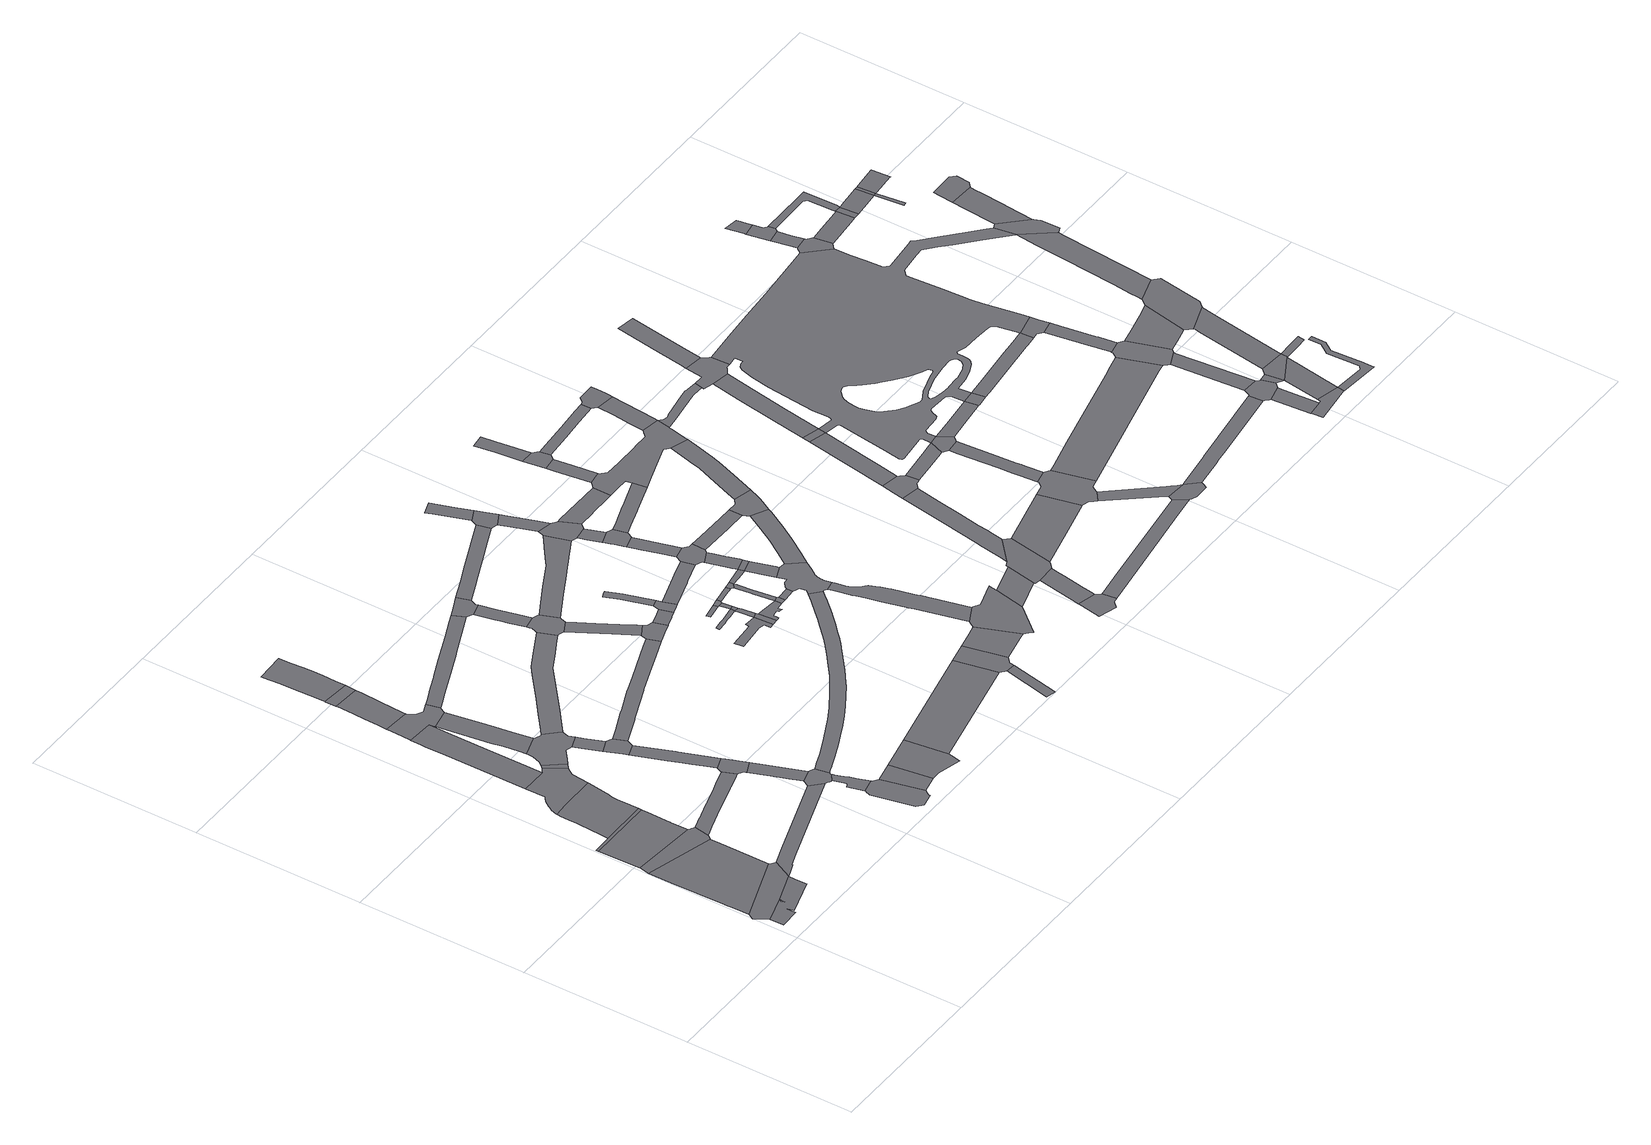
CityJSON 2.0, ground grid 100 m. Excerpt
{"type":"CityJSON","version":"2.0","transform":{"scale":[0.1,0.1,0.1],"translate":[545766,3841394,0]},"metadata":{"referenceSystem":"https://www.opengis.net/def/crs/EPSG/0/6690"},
"CityObjects":{
"road1":{"type":"Road","geometry":[{"type":"MultiSurface","lod":"1","boundaries":[[[0,1,2,3,4,5,6,7,8,9,10],[11,12,13,14,15,10]]]}]},
"road2":{"type":"Road","geometry":[{"type":"MultiSurface","lod":"1","boundaries":[[[16,17,18,19,20,0,10,9,21]]]}]},
"road3":{"type":"Road","attributes":{"function":"2"},"geometry":[{"type":"MultiSurface","lod":"1","boundaries":[[[22,23,24,25,26,27,28,29,18,17,30,31,32]]]}]},
"road4":{"type":"Road","geometry":[{"type":"MultiSurface","lod":"1","boundaries":[[[33,22,32,34,35,36,37,38,39,40]]]}]},
"road5":{"type":"Road","geometry":[{"type":"MultiSurface","lod":"1","boundaries":[[[41,33,40,42,43,44,45,46,47,48]]]}]},
"road6":{"type":"Road","attributes":{"function":"2"},"geometry":[{"type":"MultiSurface","lod":"1","boundaries":[[[49,50,51,41,48]]]}]},
"road7":{"type":"Road","attributes":{"RoadStructureAttribute.sectionType":"1"},"geometry":[{"type":"MultiSurface","lod":"1","boundaries":[[[52,53,54,55,56,57,58,50,49,59,60,61,62,63,64]]]}]},
"road8":{"type":"Road","geometry":[{"type":"MultiSurface","lod":"1","boundaries":[[[65,66,67,68,69,70,71,72,73,74,75,76,77,78,53,52,64,79,80,81]]]}]},
"road9":{"type":"Road","attributes":{"RoadStructureAttribute.sectionType":"1"},"geometry":[{"type":"MultiSurface","lod":"1","boundaries":[[[82,83,21,9,84,85,86,87,88,89,90]]]}]},
"road10":{"type":"Road","attributes":{"function":"2","RoadStructureAttribute.sectionType":"7"},"geometry":[{"type":"MultiSurface","lod":"1","boundaries":[[[91,92,93,94,95,68,67,96,97,98,99,100]]]}]},
"road11":{"type":"Road","attributes":{"RoadStructureAttribute.sectionType":"1"},"geometry":[{"type":"MultiSurface","lod":"1","boundaries":[[[101,102,103,104,105,106,107,108,109,110,111,112,37,36,113,114,115,116,117,118,119,120,121,122]]]}]},
"road12":{"type":"Road","attributes":{"RoadStructureAttribute.sectionType":"1"},"geometry":[{"type":"MultiSurface","lod":"1","boundaries":[[[123,65,81,124]]]}]},
"road13":{"type":"Road","geometry":[{"type":"MultiSurface","lod":"1","boundaries":[[[125,126,127,128,129,130,131,132,133,123,124,134,135,136,137,138,139,140,141,142,143]]]}]},
"road14":{"type":"Road","geometry":[{"type":"MultiSurface","lod":"1","boundaries":[[[144,145,146,91,100,147,148,149,150,151,152,153,154,155,156,157]]]}]},
"road15":{"type":"Road","attributes":{"RoadStructureAttribute.sectionType":"1"},"geometry":[{"type":"MultiSurface","lod":"1","boundaries":[[[158,159,160,149,148,161,162,163,164,128,127]]]}]},
"road16":{"type":"Road","geometry":[{"type":"MultiSurface","lod":"1","boundaries":[[[165,166,167,168,169,170,144,157,171,172,173,174]]]}]},
"road17":{"type":"Road","geometry":[{"type":"MultiSurface","lod":"1","boundaries":[[[175,176,165,174,177]]]}]},
"road18":{"type":"Road","attributes":{"RoadStructureAttribute.sectionType":"1"},"geometry":[{"type":"MultiSurface","lod":"1","boundaries":[[[178,137,136,179,180,181]]]}]},
"road19":{"type":"Road","geometry":[{"type":"MultiSurface","lod":"1","boundaries":[[[181,180,182,183,184,185,186]]]}]},
"road20":{"type":"Road","attributes":{"RoadStructureAttribute.sectionType":"1"},"geometry":[{"type":"MultiSurface","lod":"1","boundaries":[[[187,188,189,184,183,190,191,192,193,194,195,196]]]}]},
"road21":{"type":"Road","geometry":[{"type":"MultiSurface","lod":"1","boundaries":[[[197,196,195,198,101,122,199,200,201,202]]]}]},
"road22":{"type":"Road","attributes":{"function":"2","RoadStructureAttribute.sectionType":"7"},"geometry":[{"type":"MultiSurface","lod":"1","boundaries":[[[203,204,205,206,207,208,209,210,211,212,213,214,175,177]]]}]},
"road23":{"type":"Road","attributes":{"RoadStructureAttribute.sectionType":"1"},"geometry":[{"type":"MultiSurface","lod":"1","boundaries":[[[215,216,217,202,201,218,219,220,221]]]}]},
"road24":{"type":"Road","geometry":[{"type":"MultiSurface","lod":"1","boundaries":[[[221,220,222,82,90,223,224,225,226,227,228,229,230,231,232]]]}]},
"road25":{"type":"Road","geometry":[{"type":"MultiSurface","lod":"1","boundaries":[[[233,234,235,236,237,238,239,240,241,242,243,244,245,246,247]]]}]},
"road26":{"type":"Road","attributes":{"RoadStructureAttribute.sectionType":"1"},"geometry":[{"type":"MultiSurface","lod":"1","boundaries":[[[248,249,250,251,252,253,254,255,256,228,227,257,258,259,260,261,262,263,264,265,266,236,235]]]}]},
"road27":{"type":"Road","attributes":{"RoadStructureAttribute.sectionType":"1"},"geometry":[{"type":"MultiSurface","lod":"1","boundaries":[[[267,247,246,268]]]}]},
"road28":{"type":"Road","geometry":[{"type":"MultiSurface","lod":"1","boundaries":[[[269,267,268,270,271,272,273,274]]]}]},
"road29":{"type":"Road","attributes":{"RoadStructureAttribute.sectionType":"1"},"geometry":[{"type":"MultiSurface","lod":"1","boundaries":[[[275,276,277,278,279,280,281,282,143,142,283,284,285,286,287,288]]]}]},
"road30":{"type":"Road","attributes":{"RoadStructureAttribute.sectionType":"1"},"geometry":[{"type":"MultiSurface","lod":"1","boundaries":[[[289,290,291,292,293,294,295,296,297,298,299,152,151,300,301,302,303,304,305,306,307,308]]]}]},
"road31":{"type":"Road","attributes":{"RoadStructureAttribute.sectionType":"1"},"geometry":[{"type":"MultiSurface","lod":"1","boundaries":[[[309,310,311,312,313,314,315,316,317,318,186,185,319,320,321,322,323,324,325,326]]]}]},
"road32":{"type":"Road","attributes":{"RoadStructureAttribute.sectionType":"1"},"geometry":[{"type":"MultiSurface","lod":"1","boundaries":[[[327,328,329,330,331,332,333,334,335,336,337,338,339,340,341,342,343,344,345,346,347,348,349,350,351,352,232,231,353,354,355,356,357,358,359,360,361,362,363,364,365,366,367,368,369,370,371,372,373,374,375,376,377,378,379,380,381,382,383,384,385,386]]]}]},
"road33":{"type":"Road","attributes":{"RoadStructureAttribute.sectionType":"1"},"geometry":[{"type":"MultiSurface","lod":"1","boundaries":[[[387,388,389,269,274,390]]]}]},
"road34":{"type":"Road","geometry":[{"type":"MultiSurface","lod":"1","boundaries":[[[391,392,393,394,395,396,275,288,397,398,399,400,401,402,403]]]}]},
"road35":{"type":"Road","geometry":[{"type":"MultiSurface","lod":"1","boundaries":[[[404,405,289,308,406,407,408,409,410]]]}]},
"road36":{"type":"Road","attributes":{"RoadStructureAttribute.sectionType":"1"},"geometry":[{"type":"MultiSurface","lod":"1","boundaries":[[[411,412,407,406,413,414,415,393,392]]]}]},
"road37":{"type":"Road","attributes":{"RoadStructureAttribute.sectionType":"1"},"geometry":[{"type":"MultiSurface","lod":"1","boundaries":[[[416,417,418,419,400,399,420,421,422,423]]]}]},
"road38":{"type":"Road","geometry":[{"type":"MultiSurface","lod":"1","boundaries":[[[424,423,422,309,326,425,426,427,428]]]}]},
"road39":{"type":"Road","attributes":{"RoadStructureAttribute.sectionType":"1"},"geometry":[{"type":"MultiSurface","lod":"1","boundaries":[[[429,430,431,428,427,432,433,434,435,436,437]]]}]},
"road40":{"type":"Road","geometry":[{"type":"MultiSurface","lod":"1","boundaries":[[[438,439,440,441,442,443,444,445,446]]]}]},
"road41":{"type":"Road","attributes":{"RoadStructureAttribute.sectionType":"1"},"geometry":[{"type":"MultiSurface","lod":"1","boundaries":[[[447,448,449,450]]]}]},
"road42":{"type":"Road","geometry":[{"type":"MultiSurface","lod":"1","boundaries":[[[451,452,453,454,455,456,457,458,459,460,461,462]]]}]},
"road43":{"type":"Road","geometry":[{"type":"MultiSurface","lod":"1","boundaries":[[[463,464,429,437,465,466,467]]]}]},
"road44":{"type":"Road","attributes":{"RoadStructureAttribute.sectionType":"1"},"geometry":[{"type":"MultiSurface","lod":"1","boundaries":[[[468,469,470,471,472,464,463]]]}]},
"road45":{"type":"Road","geometry":[{"type":"MultiSurface","lod":"1","boundaries":[[[473,474,475,476]]]}]},
"road46":{"type":"Road","attributes":{"RoadStructureAttribute.sectionType":"1"},"geometry":[{"type":"MultiSurface","lod":"1","boundaries":[[[477,478,479,404,410,480,481,482,483,484]]]}]},
"road47":{"type":"Road","geometry":[{"type":"MultiSurface","lod":"1","boundaries":[[[485,446,445,486,487]]]}]},
"road48":{"type":"Road","attributes":{"RoadStructureAttribute.sectionType":"1"},"geometry":[{"type":"MultiSurface","lod":"1","boundaries":[[[488,489,490,491,492,493,403,402,494,495,496,497,498,499,500,501]]]}]},
"road49":{"type":"Road","geometry":[{"type":"MultiSurface","lod":"1","boundaries":[[[502,387,390,503,447,450,504,505,506]]]}]},
"road50":{"type":"Road","attributes":{"RoadStructureAttribute.sectionType":"1"},"geometry":[{"type":"MultiSurface","lod":"1","boundaries":[[[462,507,508,509,446,485,510,511,512]]]}]},
"road51":{"type":"Road","geometry":[{"type":"MultiSurface","lod":"1","boundaries":[[[513,451,462,512]]]}]},
"road52":{"type":"Road","attributes":{"RoadStructureAttribute.sectionType":"1"},"geometry":[{"type":"MultiSurface","lod":"1","boundaries":[[[514,515,451,513]]]}]},
"road53":{"type":"Road","geometry":[{"type":"MultiSurface","lod":"1","boundaries":[[[516,473,476,515,514,517,518]]]}]},
"road54":{"type":"Road","attributes":{"RoadStructureAttribute.sectionType":"1"},"geometry":[{"type":"MultiSurface","lod":"1","boundaries":[[[519,520,487,486,521,522,523,524,525,526,527,528,529,530,531]]]}]},
"road55":{"type":"Road","attributes":{"RoadStructureAttribute.sectionType":"1"},"geometry":[{"type":"MultiSurface","lod":"1","boundaries":[[[532,533,534,516,518,535,536]]]}]},
"road56":{"type":"Road","attributes":{"RoadStructureAttribute.sectionType":"1"},"geometry":[{"type":"MultiSurface","lod":"1","boundaries":[[[537,538,539,540,467,466,541,542,543,544]]]}]},
"road57":{"type":"Road","geometry":[{"type":"MultiSurface","lod":"1","boundaries":[[[545,531,530,546,547]]]}]},
"road58":{"type":"Road","attributes":{"RoadStructureAttribute.sectionType":"1"},"geometry":[{"type":"MultiSurface","lod":"1","boundaries":[[[548,549,502,506,550,551]]]}]},
"road59":{"type":"Road","attributes":{"RoadStructureAttribute.sectionType":"1"},"geometry":[{"type":"MultiSurface","lod":"1","boundaries":[[[552,553,554,555,556,557,558,559,560,531,545]]]}]},
"road60":{"type":"Road","geometry":[{"type":"MultiSurface","lod":"1","boundaries":[[[561,532,536,562,557,556]]]}]},
"road61":{"type":"Road","attributes":{"RoadStructureAttribute.sectionType":"1"},"geometry":[{"type":"MultiSurface","lod":"1","boundaries":[[[563,547,546,564]]]}]},
"road62":{"type":"Road","attributes":{"RoadStructureAttribute.sectionType":"1"},"geometry":[{"type":"MultiSurface","lod":"1","boundaries":[[[565,566,561,556,567,568,569]]]}]},
"road63":{"type":"Road","attributes":{"RoadStructureAttribute.sectionType":"1"},"geometry":[{"type":"MultiSurface","lod":"1","boundaries":[[[570,571,572,573,574,575,576]]]}]},
"road64":{"type":"Road","geometry":[{"type":"MultiSurface","lod":"1","boundaries":[[[577,576,575,477,484,578,579,580]]]}]},
"road65":{"type":"Road","attributes":{"RoadStructureAttribute.sectionType":"1"},"geometry":[{"type":"MultiSurface","lod":"1","boundaries":[[[581,582,583,584,585,586,587,588,589,590,591,592,593,594,595,596,597,598,599,600,601,602,603,604,605,606,607,608,609,610,611,612,613,614,615,616,617,618]]]}]},
"road66":{"type":"Road","geometry":[{"type":"MultiSurface","lod":"1","boundaries":[[[619,620,621,622,623,624,563,564,625,626,627,628,327,386,629,630,631,632,633,602,601,634,635,636,637,638,639,640,641,642,643,644,645,646,647]]]}]},
"road67":{"type":"Road","attributes":{"RoadStructureAttribute.sectionType":"1"},"geometry":[{"type":"MultiSurface","lod":"1","boundaries":[[[648,649,580,579,650,651,652,653]]]}]},
"road68":{"type":"Road","attributes":{"RoadStructureAttribute.sectionType":"1"},"geometry":[{"type":"MultiSurface","lod":"1","boundaries":[[[654,655,656,657,569,658,621,620]]]}]},
"road69":{"type":"Road","attributes":{"RoadStructureAttribute.sectionType":"1"},"geometry":[{"type":"MultiSurface","lod":"1","boundaries":[[[659,660,661,662,663,664,665]]]}]},
"road70":{"type":"Road","geometry":[{"type":"MultiSurface","lod":"1","boundaries":[[[666,667,668,537,544,669,670,671,672,673]]]}]},
"road71":{"type":"Road","geometry":[{"type":"MultiSurface","lod":"1","boundaries":[[[674,565,569,657]]]}]},
"road72":{"type":"Road","geometry":[{"type":"MultiSurface","lod":"1","boundaries":[[[652,675,488,501,676,661,660,677,678,679,680,653]]]}]},
"road73":{"type":"Road","geometry":[{"type":"MultiSurface","lod":"1","boundaries":[[[681,682,683,684,618,617,685,548,551,686,687,688,689,690]]]}]},
"road74":{"type":"Road","attributes":{"RoadStructureAttribute.sectionType":"1"},"geometry":[{"type":"MultiSurface","lod":"1","boundaries":[[[691,692,693,694,671,670,695,696,697,565,674]]]}]},
"road75":{"type":"Road","attributes":{"RoadStructureAttribute.sectionType":"1"},"geometry":[{"type":"MultiSurface","lod":"1","boundaries":[[[698,699,700,701,702,703,704,705,668,667]]]}]},
"road76":{"type":"Road","geometry":[{"type":"MultiSurface","lod":"1","boundaries":[[[665,664,706,707,708,709,702,701,710,711]]]}]},
"road77":{"type":"Road","attributes":{"RoadStructureAttribute.sectionType":"1"},"geometry":[{"type":"MultiSurface","lod":"1","boundaries":[[[712,713,679,678,714,715,716,717,718]]]}]},
"road78":{"type":"Road","attributes":{"RoadStructureAttribute.sectionType":"1"},"geometry":[{"type":"MultiSurface","lod":"1","boundaries":[[[719,720,673,672,721,722,723,724]]]}]},
"road79":{"type":"Road","geometry":[{"type":"MultiSurface","lod":"1","boundaries":[[[725,726,727,728,729,730,731,732,733]]]}]},
"road80":{"type":"Road","attributes":{"RoadStructureAttribute.sectionType":"1"},"geometry":[{"type":"MultiSurface","lod":"1","boundaries":[[[734,735,690,689,736,737]]]}]},
"road81":{"type":"Road","attributes":{"RoadStructureAttribute.sectionType":"1"},"geometry":[{"type":"MultiSurface","lod":"1","boundaries":[[[738,739,740,741,647,646,742,743,744,745,746]]]}]},
"road82":{"type":"Road","attributes":{"RoadStructureAttribute.sectionType":"1"},"geometry":[{"type":"MultiSurface","lod":"1","boundaries":[[[747,748,749,750,751,752,711,710,753,754,755,756,757]]]}]},
"road83":{"type":"Road","attributes":{"RoadStructureAttribute.sectionType":"1"},"geometry":[{"type":"MultiSurface","lod":"1","boundaries":[[[758,759,760,761,762,763,764,725,733]]]}]},
"road84":{"type":"Road","geometry":[{"type":"MultiSurface","lod":"1","boundaries":[[[765,766,767,768,734,737,769,770,764,763,771,772,773]]]}]},
"road85":{"type":"Road","geometry":[{"type":"MultiSurface","lod":"1","boundaries":[[[774,775,776,777,778,779]]]}]},
"road86":{"type":"Road","geometry":[{"type":"MultiSurface","lod":"1","boundaries":[[[780,781,724,723,782,783,738,746,784,785,786,787]]]}]},
"road87":{"type":"Road","geometry":[{"type":"MultiSurface","lod":"1","boundaries":[[[788,776,775,789,790,791,792,793]]]}]},
"road88":{"type":"Road","attributes":{"RoadStructureAttribute.sectionType":"1"},"geometry":[{"type":"MultiSurface","lod":"1","boundaries":[[[794,795,796,797,798,799,788,793]]]}]},
"road89":{"type":"Road","attributes":{"RoadStructureAttribute.sectionType":"1"},"geometry":[{"type":"MultiSurface","lod":"1","boundaries":[[[800,801,802,803,804,805,767,766,806,807,808,809,810,811]]]}]},
"road90":{"type":"Road","geometry":[{"type":"MultiSurface","lod":"1","boundaries":[[[812,813,814,815,816,817,818,819,779,778,820,718,717,821,822,823,747,757,824,825,826,827,828,829,830,831,832,833,834,835,836]]]}]},
"road91":{"type":"Road","attributes":{"RoadStructureAttribute.sectionType":"1"},"geometry":[{"type":"MultiSurface","lod":"1","boundaries":[[[829,837,838,839,840,841,780,787,842,843,844,845,830]]]}]},
"road92":{"type":"Road","attributes":{"RoadStructureAttribute.sectionType":"1"},"geometry":[{"type":"MultiSurface","lod":"1","boundaries":[[[846,847,848,849,850,731,730,851,852,853]]]}]},
"road93":{"type":"Road","attributes":{"RoadStructureAttribute.sectionType":"1"},"geometry":[{"type":"MultiSurface","lod":"1","boundaries":[[[854,855,773,772,856,857]]]}]},
"road94":{"type":"Road","attributes":{"RoadStructureAttribute.sectionType":"1"},"geometry":[{"type":"MultiSurface","lod":"1","boundaries":[[[858,859,860,861,791,790,862,863,864,865]]]}]},
"road95":{"type":"Road","geometry":[{"type":"MultiSurface","lod":"1","boundaries":[[[866,867,800,811,868,869,870,871,872,873,874]]]}]},
"road96":{"type":"Road","attributes":{"RoadStructureAttribute.sectionType":"1"},"geometry":[{"type":"MultiSurface","lod":"1","boundaries":[[[875,876,866,874,877,878,879,880]]]}]},
"road97":{"type":"Road","geometry":[{"type":"MultiSurface","lod":"1","boundaries":[[[881,882,883,836,835,884,885,886,887]]]}]},
"road98":{"type":"Road","geometry":[{"type":"MultiSurface","lod":"1","boundaries":[[[888,889,890,891,892,893,894,858,865,895,881,887]]]}]},
"road99":{"type":"Road","attributes":{"RoadStructureAttribute.sectionType":"1"},"geometry":[{"type":"MultiSurface","lod":"1","boundaries":[[[896,897,898,899,872,871,900,901,902,903]]]}]},
"road100":{"type":"Road","geometry":[{"type":"MultiSurface","lod":"1","boundaries":[[[904,905,906,907,908,909,910,911,854,857,912,913,914,915,916,917,918,919,920,921]]]}]},
"road101":{"type":"Road","geometry":[{"type":"MultiSurface","lod":"1","boundaries":[[[922,875,880,923]]]}]},
"road102":{"type":"Road","attributes":{"RoadStructureAttribute.sectionType":"6"},"geometry":[{"type":"MultiSurface","lod":"1","boundaries":[[[924,925,926,927,928,929,930,931,932,933,835,834,934,935,936,937,938,939]]]}]},
"road103":{"type":"Road","attributes":{"RoadStructureAttribute.sectionType":"1"},"geometry":[{"type":"MultiSurface","lod":"1","boundaries":[[[940,941,942,943,916,915,944,945,946]]]}]},
"road104":{"type":"Road","attributes":{"RoadStructureAttribute.sectionType":"1"},"geometry":[{"type":"MultiSurface","lod":"1","boundaries":[[[947,948,949,950,951,952,953,954,955,956,957,958,907,906]]]}]},
"road105":{"type":"Road","geometry":[{"type":"MultiSurface","lod":"1","boundaries":[[[945,846,853,959,960,961,962,963,946]]]}]},
"road106":{"type":"Road","geometry":[{"type":"MultiSurface","lod":"1","boundaries":[[[964,896,903,965,953,952,966,967,968]]]}]},
"road107":{"type":"Road","attributes":{"RoadStructureAttribute.sectionType":"1"},"geometry":[{"type":"MultiSurface","lod":"1","boundaries":[[[969,970,971,972,922,923,973,974,975]]]}]},
"road108":{"type":"Road","geometry":[{"type":"MultiSurface","lod":"1","boundaries":[[[976,977,978,979,939,938,980,981,969,975,982,983,984,985,986,987,988,989]]]}]},
"road109":{"type":"Road","geometry":[{"type":"MultiSurface","lod":"1","boundaries":[[[990,991,992,964,968,993,994]]]}]},
"road110":{"type":"Road","attributes":{"RoadStructureAttribute.sectionType":"1"},"geometry":[{"type":"MultiSurface","lod":"1","boundaries":[[[995,996,997,998,976,989,999,1000]]]}]},
"road111":{"type":"Road","geometry":[{"type":"MultiSurface","lod":"1","boundaries":[[[1001,990,994,1002,1003]]]}]},
"road112":{"type":"Road","attributes":{"RoadStructureAttribute.sectionType":"1"},"geometry":[{"type":"MultiSurface","lod":"1","boundaries":[[[1004,1005,1006,1007,1008,1009,1010,1011,946,963,1012,1013,1014,1015,1016]]]}]},
"road113":{"type":"Road","attributes":{"RoadStructureAttribute.sectionType":"1"},"geometry":[{"type":"MultiSurface","lod":"1","boundaries":[[[1017,1018,1019,1020,1021,1022,1023,1024,921,920,1025,1026]]]}]},
"road114":{"type":"Road","geometry":[{"type":"MultiSurface","lod":"1","boundaries":[[[1027,1028,1029,1030,1031,1032,1001,1003,1033,1034,1035,1036,1037,1038,1039]]]}]},
"road115":{"type":"Road","attributes":{"RoadStructureAttribute.sectionType":"1"},"geometry":[{"type":"MultiSurface","lod":"1","boundaries":[[[1040,1041,1042,1043]]]}]},
"road116":{"type":"Road","attributes":{"RoadStructureAttribute.sectionType":"1"},"geometry":[{"type":"MultiSurface","lod":"1","boundaries":[[[1044,1045,1046,1047,1048,1049,1050,1051,1052,1053,1054,1055,1056,1057,1058,1059,1060,1061,1062,1063,986,985,1064,1065,1066,1067,1068,1069,1070,1071,1072,1073,1074,1075,923,880,1076,1077,1078,1079,1080,1081,1082,1083,1084,1085,1086,896,964,1087,1088,1089,1090,1091,1092,1093,1094,1095,1096,1097,1098,1099,990,1001,1100,1101,1102,1103,1104,1105,1106,1107,1108,1109,1110,1111,1112,1113,1114,1115,1027,1116,1117,1118,1119,1120,1121,1122,1123,1124,1125,1126,1127,1128,1129,1130,1131,1132,1133],[1134,1135,1136,1137,1138,1139,1140,1141,1142,1143,1144,1145,1146,1147,1148,1149,1150,1151,1152,1153,1154,1155,1156,1157],[1158,1159,1160,1161,1162,1163,1164,1165,1166,1167,1168,1169,1170,1171,1172,1173,1174,1175,1176,1177,1178,1179,1180,1181,1182,1183,1184,1185,1186,1187,1188,1189,1190]]]}]},
"road117":{"type":"Road","geometry":[{"type":"MultiSurface","lod":"1","boundaries":[[[1191,1192,1004,1016,1193,1194,1041,1040,1195,1196,1197,1198]]]}]},
"road118":{"type":"Road","geometry":[{"type":"MultiSurface","lod":"1","boundaries":[[[1199,1200,1043,1042,1201,1202,1203,1204,1205]]]}]},
"road119":{"type":"Road","attributes":{"RoadStructureAttribute.sectionType":"1"},"geometry":[{"type":"MultiSurface","lod":"1","boundaries":[[[1206,1207,1208,1191,1198]]]}]},
"road120":{"type":"Road","attributes":{"RoadStructureAttribute.sectionType":"1"},"geometry":[{"type":"MultiSurface","lod":"1","boundaries":[[[1209,1196,1195,1210]]]}]},
"road121":{"type":"Road","geometry":[{"type":"MultiSurface","lod":"1","boundaries":[[[1211,1212,1213,1214,1215,1216,1017,1026,1217,1218,1219,1208,1207,1220,1221,1222]]]}]},
"road122":{"type":"Road","attributes":{"RoadStructureAttribute.sectionType":"1"},"geometry":[{"type":"MultiSurface","lod":"1","boundaries":[[[1223,1224,1225,1226,1227,1228,1229,1230,1231,1232,1233,1234,1235,1214,1213]]]}]},
"road123":{"type":"Road","geometry":[{"type":"MultiSurface","lod":"1","boundaries":[[[1236,1237,1116,1027,1039,1238,1227,1226]]]}]},
"road124":{"type":"Road","attributes":{"RoadStructureAttribute.sectionType":"1"},"geometry":[{"type":"MultiSurface","lod":"1","boundaries":[[[1239,1240,1210,1199,1205]]]}]},
"road125":{"type":"Road","geometry":[{"type":"MultiSurface","lod":"1","boundaries":[[[1241,1209,1210,1240,1242,1243]]]}]},
"road126":{"type":"Road","attributes":{"RoadStructureAttribute.sectionType":"1"},"geometry":[{"type":"MultiSurface","lod":"1","boundaries":[[[1244,1245,1246,1222,1221,1247,1248,1249]]]}]},
"road127":{"type":"Road","attributes":{"RoadStructureAttribute.sectionType":"1"},"geometry":[{"type":"MultiSurface","lod":"1","boundaries":[[[1250,1251,1252,1253,1254,1205,1204,1255,1256,1257,1258,1259,1260,1261]]]}]},
"road128":{"type":"Road","attributes":{"RoadStructureAttribute.sectionType":"1"},"geometry":[{"type":"MultiSurface","lod":"1","boundaries":[[[1262,1263,1264,1265,1266,1267,1268,1241,1243]]]}]},
"road129":{"type":"Road","attributes":{"RoadStructureAttribute.sectionType":"1"},"geometry":[{"type":"MultiSurface","lod":"1","boundaries":[[[1269,1270,1271,1243,1242,1272,1273]]]}]},
"road130":{"type":"Road","geometry":[{"type":"MultiSurface","lod":"1","boundaries":[[[1274,1275,1276,1277,1278,1279,1059,1058,1280,1281,1282,1283]]]}]},
"road131":{"type":"Road","attributes":{"RoadStructureAttribute.sectionType":"1"},"geometry":[{"type":"MultiSurface","lod":"1","boundaries":[[[1284,1285,1286,1287,1277,1276]]]}]},
"road132":{"type":"Road","geometry":[{"type":"MultiSurface","lod":"1","boundaries":[[[1288,1289,1290,1291,1292,1286,1285,1293,1294]]]}]},
"road133":{"type":"Road","attributes":{"RoadStructureAttribute.sectionType":"1"},"geometry":[{"type":"MultiSurface","lod":"1","boundaries":[[[1295,1296,1292,1291,1297,1298,1299]]]}]},
"road134":{"type":"Road","geometry":[{"type":"MultiSurface","lod":"1","boundaries":[[[1300,1301,1302,1244,1249,1266,1265,1303,1304]]]}]},
"road135":{"type":"Road","attributes":{"RoadStructureAttribute.sectionType":"1"},"geometry":[{"type":"MultiSurface","lod":"1","boundaries":[[[1305,1306,1307,1283,1282,1308,1309]]]}]},
"road136":{"type":"Road","attributes":{"RoadStructureAttribute.sectionType":"1"},"geometry":[{"type":"MultiSurface","lod":"1","boundaries":[[[1310,1311,1312,1313,1314,1294,1293,1315,1316,1317,1318,1319,1320,1321]]]}]},
"road137":{"type":"Road","attributes":{"RoadStructureAttribute.sectionType":"1"},"geometry":[{"type":"MultiSurface","lod":"1","boundaries":[[[1133,1322,1323,1324,1325,1326,1327,1301,1300,1328,1329,1330,1331]]]}]},
"road138":{"type":"Road","geometry":[{"type":"MultiSurface","lod":"1","boundaries":[[[1320,1305,1309,1332,1321]]]}]},
"road139":{"type":"Road","attributes":{"RoadStructureAttribute.sectionType":"1"},"geometry":[{"type":"MultiSurface","lod":"1","boundaries":[[[1333,1334,1335,1321,1332,1336,1337]]]}]},
"road140":{"type":"Road","geometry":[{"type":"MultiSurface","lod":"1","boundaries":[[[1338,1339,1044,1133,1331,1340,1341,1342,1343,1344]]]}]},
"road141":{"type":"Road","geometry":[{"type":"MultiSurface","lod":"1","boundaries":[[[1345,1346,1347,1348,1337]]]}]},
"road142":{"type":"Road","geometry":[{"type":"MultiSurface","lod":"1","boundaries":[[[1349,1333,1337,1348]]]}]},
"road143":{"type":"Road","attributes":{"RoadStructureAttribute.sectionType":"1"},"geometry":[{"type":"MultiSurface","lod":"1","boundaries":[[[1350,1351,1352,1338,1344,1353,1354,1355,1356,1357,1358,1359]]]}]},
"road144":{"type":"Road","attributes":{"RoadStructureAttribute.sectionType":"1"},"geometry":[{"type":"MultiSurface","lod":"1","boundaries":[[[1360,1361,1349,1348,1362,1363,1364]]]}]},
"road145":{"type":"Road","geometry":[{"type":"MultiSurface","lod":"1","boundaries":[[[1365,1366,1367,1368,1369,1370,1350,1359,1371,1372,1373]]]}]}
},
"vertices":[
[48,196,0],[50,131,0],[51,116,0],[167,121,0],[166,147,0],[165,180,0],[178,136,0],[387,199,0],[386,253,0],[386,310,0],[207,244,0],[207,237,0],[207,228,0],[207,214,0],[201,231,0],[204,236,0],
[427,437,0],[413,448,0],[23,308,0],[6,279,0],[2,271,0],[444,424,0],
[9,913,0],[10,870,0],[12,777,0],[15,621,0],[18,508,0],[19,455,0],[19,451,0],[21,395,0],[411,628,0],[411,765,0],[411,804,0],
[23,973,0],[422,820,0],[423,821,0],[429,830,0],[446,919,0],[428,931,0],[419,936,0],[412,941,0],
[15,1222,0],[412,942,0],[412,974,0],[410,1048,0],[410,1051,0],[410,1055,0],[411,1187,0],[411,1225,0],
[411,1243,0],[130,1239,0],[14,1235,0],
[224,1567,0],[143,1561,0],[141,1537,0],[139,1482,0],[138,1435,0],[137,1416,0],[133,1290,0],[409,1345,0],[409,1370,0],[414,1408,0],[419,1438,0],[420,1445,0],[438,1569,0],
[404,1828,0],[387,1814,0],[376,1806,0],[222,1805,0],[223,1688,0],[220,1686,0],[210,1679,0],[192,1661,0],[170,1631,0],[159,1609,0],[157,1606,0],[148,1582,0],[144,1566,0],[144,1562,0],[451,1674,0],[460,1689,0],[477,1717,0],
[1040,631,0],[551,463,0],[429,326,0],[451,334,0],[474,343,0],[472,348,0],[552,377,0],[1096,565,0],[1106,568,0],
[219,2505,0],[217,2442,0],[217,2409,0],[218,2311,0],[221,1943,0],[375,1905,0],[373,2145,0],[372,2382,0],[372,2431,0],[374,2496,0],
[887,1055,0],[853,1045,0],[793,1026,0],[752,1013,0],[647,981,0],[638,978,0],[632,977,0],[546,952,0],[522,945,0],[517,943,0],[488,934,0],[456,924,0],[457,840,0],[478,846,0],[498,853,0],[547,870,0],[593,883,0],[805,946,0],[813,949,0],[816,949,0],[880,968,0],[918,979,0],
[423,1846,0],[506,1739,0],
[620,1976,0],[589,1991,0],[580,1996,0],[458,1958,0],[458,1949,0],[458,1936,0],[456,1916,0],[449,1893,0],[438,1868,0],[538,1764,0],[591,1807,0],[632,1799,0],[705,1828,0],[698,1845,0],[691,1863,0],[698,1884,0],[700,1893,0],[703,1902,0],[627,1981,0],
[225,2656,0],[224,2627,0],[220,2516,0],[380,2467,0],[381,2464,0],[500,2490,0],[517,2522,0],[519,2525,0],[498,2602,0],[448,2581,0],[442,2578,0],[434,2582,0],[405,2600,0],[379,2645,0],
[559,2120,0],[545,2210,0],[533,2286,0],[390,2401,0],[427,2155,0],[441,2087,0],[453,1998,0],
[235,2971,0],[236,2965,0],[235,2898,0],[233,2865,0],[231,2791,0],[227,2713,0],[380,2665,0],[387,2806,0],[394,2929,0],[395,2960,0],
[234,3038,0],[232,3037,0],[398,3023,0],
[720,1789,0],[663,1717,0],[689,1649,0],[763,1678,0],
[728,1549,0],[738,1523,0],[811,1551,0],[829,1588,0],[799,1661,0],
[897,1328,0],[894,1336,0],[893,1340,0],[780,1411,0],[810,1332,0],[838,1259,0],[855,1214,0],[883,1141,0],[902,1092,0],[976,1120,0],
[985,1097,0],[887,1056,0],[951,960,0],[955,951,0],[957,948,0],[1029,981,0],
[400,3090,0],[400,3166,0],[399,3222,0],[396,3283,0],[392,3353,0],[388,3426,0],[216,3418,0],[217,3403,0],[223,3312,0],[228,3239,0],[232,3133,0],[234,3056,0],
[1134,697,0],[1129,709,0],[1041,949,0],[1000,831,0],[1033,738,0],[1059,668,0],[1135,693,0],
[1053,656,0],[1123,562,0],[1127,557,0],[1128,556,0],[1134,551,0],[1141,553,0],[1181,582,0],[1181,589,0],[1183,592,0],[1186,595,0],[1172,677,0],
[1255,376,0],[1251,378,0],[1249,384,0],[1169,367,0],[1166,359,0],[1165,356,0],[1155,330,0],[1208,84,0],[1231,63,0],[1241,53,0],[1320,71,0],[1319,79,0],[1321,83,0],[1341,112,0],[1284,357,0],
[1226,461,0],[1216,495,0],[1214,497,0],[1213,498,0],[1210,500,0],[1208,505,0],[1186,567,0],[1184,575,0],[1183,576,0],[1162,491,0],[1165,483,0],[1165,480,0],[1165,478,0],[1164,473,0],[1162,471,0],[1160,469,0],[1156,466,0],[1140,461,0],[1141,460,0],
[1405,384,0],[1443,134,0],
[1612,429,0],[1495,136,0],[1565,118,0],[1635,100,0],[1646,161,0],[1649,178,0],
[1289,2454,0],[1140,2373,0],[1044,2322,0],[997,2284,0],[942,2239,0],[846,2160,0],[754,2085,0],[656,2005,0],[859,2029,0],[1008,2152,0],[1098,2227,0],[1182,2272,0],[1289,2330,0],[1329,2352,0],
[1160,2890,0],[1111,2869,0],[1002,2821,0],[830,2746,0],[706,2692,0],[705,2692,0],[688,2684,0],[594,2643,0],[588,2640,0],[530,2615,0],[508,2606,0],[531,2529,0],[583,2552,0],[625,2570,0],[776,2636,0],[917,2697,0],[922,2699,0],[923,2700,0],[1151,2800,0],[1192,2818,0],
[1554,1963,0],[1535,1956,0],[1497,1941,0],[1357,1887,0],[1256,1849,0],[1178,1819,0],[1161,1813,0],[1016,1752,0],[989,1741,0],[868,1690,0],[987,1653,0],[996,1657,0],[1021,1668,0],[1206,1745,0],[1216,1749,0],[1342,1797,0],[1463,1843,0],[1583,1889,0],
[2312,1480,0],[2271,1435,0],[2256,1419,0],[2177,1334,0],[2171,1327,0],[2161,1317,0],[2084,1241,0],[2047,1205,0],[2042,1200,0],[2034,1192,0],[1964,1135,0],[1939,1115,0],[1894,1079,0],[1828,1025,0],[1805,1008,0],[1801,1005,0],[1784,994,0],[1774,988,0],[1724,955,0],[1614,885,0],[1533,840,0],[1399,773,0],[1279,719,0],[1221,696,0],[1180,679,0],[1177,678,0],[1193,599,0],[1207,604,0],[1234,615,0],[1251,622,0],[1308,644,0],[1396,683,0],[1462,714,0],[1521,743,0],[1603,785,0],[1675,827,0],[1738,865,0],[1807,910,0],[1828,926,0],[1830,927,0],[1866,954,0],[1869,957,0],[1911,989,0],[1927,1002,0],[1946,1018,0],[1987,1051,0],[2045,1099,0],[2073,1122,0],[2096,1142,0],[2102,1146,0],[2136,1180,0],[2193,1234,0],[2217,1259,0],[2236,1278,0],[2247,1289,0],[2291,1337,0],[2296,1343,0],[2332,1384,0],[2340,1393,0],[2370,1427,0],
[2277,574,0],[1670,441,0],[1669,441,0],[2331,327,0],
[1405,2524,0],[1374,2535,0],[1296,2519,0],[1300,2503,0],[1303,2490,0],[1292,2462,0],[1337,2350,0],[1368,2341,0],[1369,2340,0],[1438,2379,0],[1448,2410,0],[1451,2419,0],[1412,2521,0],
[1291,2948,0],[1225,2918,0],[1229,2801,0],[1305,2820,0],[1301,2837,0],[1301,2838,0],[1317,2872,0],
[1355,2612,0],[1327,2728,0],[1256,2685,0],[1262,2659,0],[1274,2608,0],
[1621,2064,0],[1576,2141,0],[1515,2246,0],[1466,2331,0],[1399,2288,0],[1492,2128,0],[1566,2000,0],[1635,2040,0],
[1648,2019,0],[1609,1899,0],[1648,1912,0],[1708,1931,0],[1683,2007,0],
[1784,2040,0],[1747,2028,0],[1706,2015,0],[1722,1936,0],[1726,1937,0],[1733,1939,0],[1770,1951,0],[1775,1953,0],[1809,1964,0],
[1934,1607,0],[1930,1585,0],[1772,1571,0],[1780,1518,0],[1948,1535,0],[1980,1526,0],[1983,1488,0],[2012,1491,0],[2004,1603,0],
[2362,299,0],[2302,15,0],[2361,3,0],[2419,294,0],
[1991,1738,0],[1903,1724,0],[1873,1722,0],[1826,1716,0],[1825,1708,0],[1824,1697,0],[1824,1694,0],[1872,1699,0],[1876,1699,0],[1908,1705,0],[1938,1707,0],[1991,1713,0],
[1838,2091,0],[1795,2078,0],[1853,1978,0],[1871,1984,0],[1847,2060,0],
[1786,2260,0],[1752,2349,0],[1732,2342,0],[1710,2333,0],[1743,2245,0],
[1968,1829,0],[1878,1813,0],[1883,1787,0],[1972,1803,0],
[1829,3185,0],[1503,3042,0],[1403,2995,0],[1447,2928,0],[1463,2935,0],[1609,3000,0],[1745,3060,0],[1851,3106,0],
[2032,1613,0],[2046,1494,0],[2039,1601,0],
[1949,2856,0],[1840,2773,0],[1810,2749,0],[1755,2707,0],[1610,2630,0],[1468,2551,0],[1532,2463,0],[1612,2506,0],[1724,2567,0],[1827,2623,0],[1845,2633,0],[1875,2649,0],[1918,2673,0],[1992,2713,0],
[2401,601,0],[2353,308,0],[2425,323,0],[2427,329,0],[2455,354,0],
[1992,1707,0],[1992,1704,0],[1994,1686,0],[2022,1692,0],[2020,1705,0],[2020,1707,0],
[2015,1741,0],
[2008,1800,0],[1980,1800,0],
[2011,1837,0],[2010,1811,0],[2015,1813,0],
[2072,1596,0],[2047,1598,0],[2057,1495,0],[2068,1496,0],[2068,1516,0],[2068,1526,0],[2075,1531,0],[2110,1537,0],[2113,1522,0],[2133,1519,0],[2128,1544,0],[2173,1548,0],[2170,1587,0],
[2121,1856,0],[2072,1848,0],[2060,1846,0],[2075,1822,0],[2125,1829,0],
[2167,2162,0],[2059,2128,0],[2032,2119,0],[1924,2084,0],[2043,2038,0],[2045,2039,0],[2056,2043,0],[2184,2083,0],
[2197,1595,0],[2207,1550,0],[2205,1588,0],
[2557,635,0],[2500,622,0],[2622,390,0],[2654,396,0],
[2182,1714,0],[2181,1724,0],[2170,1807,0],[2172,1822,0],[2167,1837,0],[2140,1817,0],[2142,1799,0],[2153,1719,0],[2154,1712,0],
[2164,1864,0],[2135,1827,0],
[2284,1593,0],[2285,1556,0],
[2275,1883,0],[2257,1880,0],[2249,1845,0],[2267,1846,0],[2284,1850,0],
[1885,3355,0],[1841,3482,0],[1766,3455,0],[1780,3417,0],[1811,3327,0],[1847,3222,0],[1919,3259,0],
[1934,3215,0],[1883,3099,0],[1890,3098,0],[1962,3135,0],
[2639,907,0],[2625,964,0],[2623,972,0],[2623,974,0],[2617,996,0],[2614,1007,0],[2590,1095,0],[2577,1149,0],[2575,1155,0],[2561,1205,0],[2550,1231,0],[2538,1264,0],[2504,1293,0],[2502,1294,0],[2496,1305,0],[2495,1307,0],[2489,1316,0],[2473,1343,0],[2471,1347,0],[2457,1416,0],[2455,1428,0],[2397,1416,0],[2398,1411,0],[2408,1367,0],[2423,1295,0],[2425,1286,0],[2426,1284,0],[2428,1280,0],[2433,1268,0],[2446,1218,0],[2467,1133,0],[2482,1075,0],[2500,1004,0],[2502,995,0],[2510,963,0],[2580,691,0],[2583,679,0],[2684,730,0],
[2438,1712,0],[2406,1717,0],[2331,1685,0],[2346,1632,0],[2319,1629,0],[2292,1608,0],[2297,1548,0],[2320,1541,0],[2330,1500,0],[2329,1499,0],[2378,1428,0],[2382,1427,0],[2384,1427,0],[2386,1425,0],[2391,1421,0],[2446,1470,0],[2444,1476,0],[2445,1482,0],[2445,1489,0],[2446,1494,0],[2448,1509,0],[2449,1516,0],[2454,1529,0],[2455,1531,0],[2462,1543,0],[2470,1556,0],[2481,1572,0],[2516,1624,0],[2444,1711,0],
[2028,2944,0],[1981,3079,0],[1909,3044,0],[1945,2938,0],[1960,2894,0],[2051,2877,0],
[2405,1720,0],[2400,1737,0],[2395,1753,0],[2361,1872,0],[2324,1711,0],
[2120,2678,0],[2108,2714,0],[2028,2700,0],[2033,2686,0],[2046,2650,0],[2071,2576,0],[2146,2602,0],
[2290,2189,0],[2261,2214,0],[2183,2196,0],[2222,2067,0],[2225,2056,0],[2297,2093,0],[2312,2108,0],[2313,2188,0],
[2351,1905,0],
[1952,2864,0],[1993,2712,0],[2131,2741,0],[2135,2745,0],[2083,2854,0],[2079,2857,0],
[2873,748,0],[2874,751,0],[2729,704,0],[2690,727,0],[2573,661,0],[2674,376,0],[2688,362,0],[2692,358,0],[2829,518,0],[2867,701,0],
[2347,1922,0],[2331,1979,0],[2330,1982,0],[2310,2053,0],[2253,1960,0],[2266,1912,0],[2268,1907,0],
[2236,2302,0],[2208,2398,0],[2197,2436,0],[2186,2473,0],[2109,2451,0],[2120,2414,0],[2130,2379,0],[2158,2284,0],
[2077,2560,0],[2085,2535,0],[2088,2525,0],[2104,2467,0],[2204,2510,0],[2184,2588,0],
[2257,2856,0],[2106,2855,0],[2236,2746,0],[2243,2746,0],[2368,2747,0],[2407,2748,0],[2406,2857,0],
[2567,2186,0],[2388,2187,0],[2363,2107,0],[2520,2105,0],[2642,2104,0],[2643,2184,0],
[3009,294,0],[3005,270,0],[2985,152,0],[3093,120,0],[3123,154,0],[3151,158,0],[3142,240,0],[3141,241,0],[3116,268,0],
[3055,756,0],[2870,702,0],[2836,520,0],[3019,576,0],
[2664,2070,0],[2607,1967,0],[2556,1877,0],[2502,1795,0],[2560,1688,0],[2628,1791,0],[2685,1886,0],[2748,1998,0],[2759,2019,0],
[2548,2711,0],[2536,2707,0],[2393,2659,0],[2362,2648,0],[2243,2606,0],[2202,2593,0],[2263,2530,0],[2376,2568,0],[2388,2572,0],[2442,2590,0],[2562,2631,0],
[3120,288,0],[3129,344,0],[3152,479,0],[3160,527,0],[3164,552,0],[3166,564,0],[3054,559,0],
[3223,897,0],[3218,901,0],[3086,781,0],[3057,770,0],[3020,567,0],[3049,561,0],[3190,587,0],[3205,601,0],[3253,869,0],
[2494,3048,0],[2480,3150,0],[2401,3139,0],[2408,3088,0],[2435,2887,0],[2514,2899,0],
[2729,2209,0],[2696,2183,0],[2655,2084,0],[2660,2076,0],[2791,2078,0],[2806,2105,0],[2813,2124,0],[2835,2181,0],
[2383,3270,0],[2496,3170,0],[2505,3181,0],[2493,3240,0],[2484,3249,0],[2463,3269,0],
[2457,3314,0],[2446,3405,0],[2436,3476,0],[2425,3555,0],[2346,3545,0],[2363,3423,0],
[3210,1502,0],[3163,1227,0],[3125,1001,0],[3119,969,0],[3109,910,0],[3093,817,0],[3230,970,0],[3236,1002,0],[3246,1065,0],[3268,1193,0],[3293,1339,0],[3318,1484,0],
[2915,2887,0],[2891,2863,0],[2890,2862,0],[2799,2861,0],[2791,2861,0],[2648,2860,0],[2549,2859,0],[2514,2894,0],[2424,2875,0],[2466,2749,0],[2542,2748,0],[2542,2746,0],[2639,2658,0],[2794,2710,0],[2858,2730,0],[2872,2719,0],[2882,2711,0],[2889,2706,0],[2992,2671,0],[2996,2691,0],[3015,2780,0],[3018,2802,0],[3021,2802,0],[3032,2882,0],[2927,2899,0],
[2869,2628,0],[2846,2536,0],[2834,2492,0],[2789,2370,0],[2748,2260,0],[2887,2319,0],[2932,2442,0],[2947,2492,0],[2977,2609,0],
[3959,360,0],[3948,358,0],[3821,340,0],[3493,291,0],[3332,268,0],[3833,261,0],[3992,285,0],[4013,288,0],
[3615,955,0],[3254,868,0],[3440,658,0],[3672,715,0],
[2923,3276,0],[2865,3272,0],[2713,3258,0],[2555,3245,0],[2659,3194,0],[2802,3206,0],[2925,3216,0],[2927,3217,0],
[3234,1643,0],[3221,1565,0],[3325,1490,0],[3348,1511,0],[3364,1512,0],[3378,1514,0],[3369,1593,0],[3350,1614,0],[3341,1624,0],
[3319,2145,0],[3275,1878,0],[3347,1661,0],[3366,1771,0],[3402,1987,0],[3425,2119,0],
[2953,3190,0],[2944,3086,0],[2935,2989,0],[3037,2913,0],[3044,2986,0],[3054,3100,0],[3063,3177,0],
[3066,3206,0],[3068,3227,0],[3068,3281,0],[3067,3311,0],[2963,3309,0],[2942,3283,0],[2937,3277,0],[2937,3206,0],
[3658,1628,0],[3612,1622,0],[3601,1621,0],[3538,1613,0],[3460,1524,0],[3606,1541,0],[3621,1543,0],[3625,1543,0],
[3809,1004,0],[3803,1008,0],[3778,1024,0],[3700,1007,0],[3700,997,0],[3681,975,0],[3679,973,0],[3677,970,0],[3675,715,0],[3715,703,0],[3730,686,0],[3744,669,0],[3800,715,0],[3802,719,0],[3821,750,0],[3823,753,0],[3870,765,0],[3812,1003,0],
[3327,2193,0],[3433,2167,0],
[3309,2895,0],[3306,2895,0],[3266,2892,0],[3099,2861,0],[3096,2860,0],[3084,2856,0],[3069,2858,0],[3052,2863,0],[3044,2871,0],[3035,2879,0],[3025,2803,0],[3087,2811,0],[3294,2843,0],[3357,2841,0],[3374,2839,0],[3384,2886,0],
[4062,411,0],[4053,421,0],[4049,426,0],[4034,444,0],[3966,401,0],[3975,391,0],[4093,382,0],
[3769,1134,0],[3768,1154,0],[3765,1184,0],[3751,1358,0],[3742,1473,0],[3738,1528,0],[3658,1520,0],[3662,1466,0],[3667,1401,0],[3681,1233,0],[3688,1148,0],[3691,1115,0],
[4024,282,0],[4053,269,0],[4141,272,0],[4151,295,0],[4159,312,0],
[3714,1635,0],[3649,1527,0],[3737,1529,0],[3744,1538,0],[3762,1560,0],
[3432,2810,0],[3402,2636,0],[3360,2390,0],[3330,2205,0],[3473,2408,0],[3518,2674,0],[3539,2794,0],
[3460,2993,0],[3445,2889,0],[3444,2887,0],[3442,2887,0],[3372,2826,0],[3432,2813,0],[3546,2799,0],[3572,2819,0],[3581,2826,0],[3609,2828,0],[3602,2937,0],[3598,2942,0],[3573,2972,0],[3569,2977,0],
[4028,1672,0],[3916,1659,0],[3827,1649,0],[3878,1574,0],[4039,1593,0],
[3531,3455,0],[3505,3283,0],[3490,3184,0],[3466,3032,0],[3589,3114,0],[3638,3440,0],
[4103,1681,0],[4044,1593,0],[4116,1602,0],
[4866,499,0],[4337,419,0],[4335,419,0],[4209,400,0],[4207,399,0],[4156,392,0],[4153,391,0],[4108,385,0],[4165,313,0],[4337,338,0],[4347,340,0],[4414,349,0],[4873,416,0],
[4745,1230,0],[4645,1206,0],[4596,1193,0],[4420,1150,0],[4250,1109,0],[4044,1059,0],[3858,1013,0],[3837,1008,0],[4773,986,0],[4824,996,0],
[4637,1742,0],[4553,1732,0],[4462,1722,0],[4262,1699,0],[4147,1685,0],[4141,1685,0],[4151,1605,0],[4156,1606,0],[4334,1626,0],[4538,1650,0],[4562,1653,0],[4575,1654,0],[4643,1662,0],
[5000,413,0],[4904,388,0],[4925,161,0],[5016,170,0],
[5257,2319,0],[5231,2342,0],[5159,2406,0],[5040,2514,0],[4959,2587,0],[4935,2609,0],[4910,2606,0],[4853,2600,0],[4805,2595,0],[4717,2586,0],[4714,2586,0],[4684,2612,0],[4678,2716,0],[4672,2801,0],[4666,2897,0],[4544,3022,0],[4432,3011,0],[4176,2988,0],[3979,2971,0],[3789,2954,0],[3664,2833,0],[3667,2784,0],[3645,2782,0],[3622,2771,0],[3608,2749,0],[3586,2676,0],[3565,2561,0],[3548,2392,0],[3535,2268,0],[3538,2176,0],[3536,2161,0],[3529,2151,0],[3509,2103,0],[3517,2093,0],[3517,2075,0],[3501,1964,0],[3479,1808,0],[3463,1693,0],[3468,1678,0],[3478,1675,0],[3643,1692,0],[3653,1692,0],[3661,1682,0],[3711,1687,0],[3716,1700,0],[3726,1708,0],[3825,1714,0],[3848,1724,0],[3855,1736,0],[3860,1756,0],[3870,1774,0],[3887,1779,0],[3997,1775,0],[4012,1768,0],[4020,1753,0],[4021,1742,0],[4095,1756,0],[4169,1764,0],[4175,1765,0],[4243,1785,0],[4288,1806,0],[4308,1823,0],[4318,1839,0],[4321,1855,0],[4322,1887,0],[4320,1911,0],[4331,1924,0],[4388,1907,0],[4478,1903,0],[4576,1899,0],[4598,1891,0],[4614,1871,0],[4768,1772,0],[4759,1827,0],[4726,2033,0],[4716,2103,0],[4714,2133,0],[4705,2288,0],[4694,2456,0],[4693,2479,0],[4720,2503,0],[4724,2507,0],[4855,2522,0],[4908,2527,0],[4972,2469,0],[5030,2416,0],[5146,2311,0],[5249,2217,0],[5274,2195,0],[5275,2194,0],[4039,1881,0],[4073,1892,0],[4096,1899,0],[4151,1906,0],[4181,1910,0],[4251,1913,0],[4263,1909,0],[4274,1905,0],[4286,1888,0],[4281,1863,0],[4264,1843,0],[4232,1825,0],[4162,1809,0],[4149,1809,0],[4080,1804,0],[4074,1804,0],[4022,1806,0],[3972,1815,0],[3954,1825,0],[3949,1832,0],[3952,1843,0],[3954,1847,0],[3959,1850,0],[3989,1865,0],[3703,2192,0],[3711,2204,0],[3716,2210,0],[3743,2235,0],[3765,2245,0],[3783,2246,0],[3798,2233,0],[3808,2218,0],[3848,2174,0],[3896,2127,0],[3913,2113,0],[3969,2067,0],[4037,2016,0],[4103,1979,0],[4135,1967,0],[4141,1947,0],[4131,1937,0],[4106,1931,0],[4041,1913,0],[3976,1893,0],[3936,1870,0],[3914,1859,0],[3894,1859,0],[3861,1874,0],[3821,1894,0],[3776,1923,0],[3730,1968,0],[3711,2002,0],[3708,2007,0],[3690,2057,0],[3684,2090,0],[3686,2122,0],[3693,2162,0],
[4889,539,0],[4871,500,0],[4879,411,0],[4896,395,0],[5027,442,0],[5005,519,0],[5001,518,0],[4983,535,0],
[5035,192,0],[5032,169,0],[4927,147,0],[4932,87,0],[5166,118,0],[5168,118,0],[5173,161,0],
[4940,997,0],[4939,1007,0],[4852,967,0],
[5053,526,0],[5070,415,0],
[4878,1265,0],[4852,1283,0],[4847,1286,0],[4768,1269,0],[4769,1265,0],[4748,1233,0],[4825,995,0],[4835,986,0],[4843,978,0],[4950,1019,0],[4957,1027,0],[4879,1264,0],
[4829,1394,0],[4826,1409,0],[4795,1606,0],[4786,1659,0],[4708,1641,0],[4730,1510,0],[4747,1398,0],[4748,1397,0],[4750,1378,0],[4751,1377,0],[4751,1376,0],[4757,1338,0],[4767,1279,0],
[4776,1720,0],[4773,1738,0],[4675,1666,0],
[5176,179,0],[5227,506,0],
[5082,558,0],[5231,506,0],[5233,547,0],
[5173,1336,0],[5087,1314,0],[4965,1284,0],[5024,1042,0],[5111,1062,0],[5117,1063,0],
[5409,496,0],[5409,419,0],[5368,358,0],[5375,162,0],[5355,144,0],[5408,98,0],[5410,98,0],[5409,131,0],[5408,163,0],[5399,355,0],[5437,412,0],[5437,496,0],
[5237,567,0],[5303,991,0],[5308,1023,0],[5318,1087,0],[5154,1027,0],[5154,1022,0],[5149,990,0],
[5398,553,0],[5378,552,0],[5323,550,0],[5324,510,0],[5393,513,0],
[4678,3038,0],[4650,3060,0],[4649,3065,0],[4569,3056,0],[4564,3050,0],[4545,3023,0],[4665,2900,0],[4696,2926,0],[4699,2926,0],[4682,3034,0],
[4634,3143,0],[4621,3216,0],[4542,3201,0],[4546,3180,0],
[4627,3276,0],[4606,3293,0],[4606,3298,0],[4596,3347,0],[4517,3333,0],[4635,3236,0],[4631,3276,0],
[4496,3449,0],[4515,3344,0],[4590,3379,0],[4583,3415,0],[4579,3436,0],
[5357,1424,0],[5203,1374,0],[5175,1338,0],[5353,1123,0],[5393,1390,0],
[4920,3055,0],[4900,3053,0],[4767,3042,0],[4885,2943,0],[4930,2947,0],
[4959,3061,0],[4962,3078,0],[4957,3279,0],[4925,3279,0],[4893,3279,0],[4638,3236,0],[4893,3241,0],[4915,3224,0],[4920,3074,0],[4920,3064,0],[4920,3061,0],[4959,3059,0],
[5263,2060,0],[5246,1860,0],[5235,1739,0],[5220,1561,0],[5210,1452,0],[5206,1406,0],[5372,1596,0],[5391,1819,0],[5405,1978,0],[5408,2024,0],
[4969,2951,0],
[5123,3074,0],[4980,3061,0],[4972,3060,0],[5020,2955,0],[5133,2966,0],
[5287,2332,0],[5286,2332,0],[5410,2025,0],[5445,2040,0],[5439,2153,0],[5424,2190,0],[5423,2193,0],
[5152,2796,0],[5162,2798,0],[5172,2799,0],[5152,2968,0],
[5142,3076,0],
[5310,2604,0],[5310,2603,0],[5304,2529,0],[5437,2355,0],[5440,2385,0],[5452,2532,0],[5454,2554,0],[5454,2555,0],[5458,2590,0],[5458,2597,0],
[5294,3090,0],[5155,3077,0],[5162,2968,0],[5298,2980,0],[5304,2980,0],
[5494,2704,0],[5484,2716,0],[5470,2731,0],[5470,2732,0],[5321,2727,0],[5318,2691,0],[5486,2621,0],[5488,2623,0],[5496,2703,0]
]}
